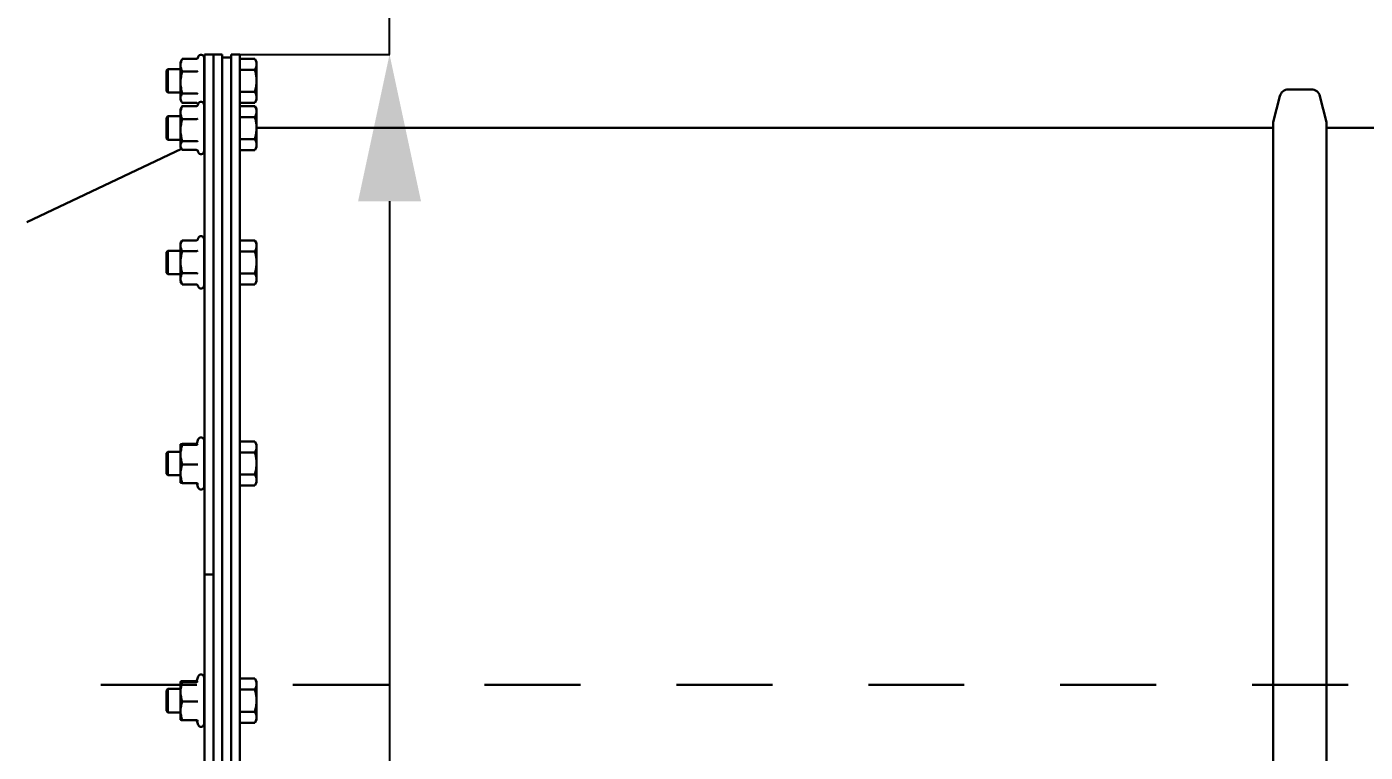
# Model space of a CAD drawing. Header units: millimetres. Extents: x 13935 to 21534, y -198 to 9202.
# Drawn here: x 19770.7 to 20226.5, y 7253.6 to 7500.6 of the extents above; entities that cross this region are included whole.
import ezdxf

# ---------------------------------------------------------------- set-up
doc = ezdxf.new("R2010")
doc.units = ezdxf.units.MM
doc.header["$LTSCALE"] = 326.7
doc.header["$PDMODE"] = 3
doc.header["$PDSIZE"] = 8
doc.linetypes.add('DASHED', pattern=[0.2, 0.1, -0.1])
doc.layers.get('0').update_dxf_attribs({"linetype": 'CONTINUOUS'})
doc.layers.get('Defpoints').update_dxf_attribs({"linetype": 'CONTINUOUS'})
doc.styles.get("Standard").update_dxf_attribs({"font": 'calibri.ttf'})
doc.dimstyles.get("Standard").update_dxf_attribs({"dimtxt": 35, "dimasz": 35, "dimexe": 0.08, "dimexo": 1, "dimtad": 1, "dimdsep": 46, "dimtxsty": 'Standard', "dimblk": '_FILLED', "dimblk1": '_FILLED', "dimblk2": '_FILLED', "dimcen": 0.09, "dimazin": 2, "dimtol": 1, "dimtp": 0.01, "dimtm": 0.01, "dimtfac": 1, "dimtofl": 0, "dimtmove": 0, "dimatfit": 3, "dimldrblk": '_FILLED', "dimfxl": 1, "dimtolj": 1, "dimarcsym": 0})

# ---------------------------------------------------------------- blocks, each defined once
blk = doc.blocks.new('_FILLED')
at = {"color": 0, "linetype": 'ByBlock'}
blk.add_solid([(0, 0), (-1, 0.2143), (-1, -0.2143)], dxfattribs=at)
blk = doc.blocks.new('*D2248')
at = {"color": 0, "linetype": 'Continuous', "lineweight": -2}
for p, q in [((19843.52, 7654.61), (19573.73, 7654.61)), ((19573.81, 7619.61), (19573.81, 7459.43)), ((19573.81, 7311.61), (19573.81, 7422.32)), ((19737.43, 7276.61), (19573.73, 7276.61))]:
    blk.add_line(p, q, dxfattribs=at)
at = {"layer": 'Defpoints', "color": 0}
for p in [(19573.81, 7654.61), (19844.52, 7654.61), (19738.43, 7276.61)]:
    blk.add_point(p, dxfattribs=at)
at = {"color": 0, "linetype": 'ByBlock', "lineweight": -2, "xscale": 35, "yscale": 35, "zscale": 35}
for p, rotation in [((19573.81, 7654.61), 90), ((19573.81, 7276.61), 270)]:
    blk.add_blockref('_FILLED', p, dxfattribs=dict(at, rotation=rotation))
at = {"color": 0, "lineweight": 30, "insert": (19573.81, 7440.87), "char_height": 35, "attachment_point": 5}
blk.add_mtext('\\A1;370', dxfattribs=at)
blk = doc.blocks.new('*D2249')
at = {"color": 0, "lineweight": -2}
for p, q in [((19894.2, 7491.18), (19894.2, 7541.18)), ((19894.2, 7541.18), (19944.2, 7541.18)), ((19840.22, 7491.18), (19894.28, 7491.18)), ((19894.2, 7441.18), (19894.2, 7101.17)), ((19840.22, 7051.17), (19894.28, 7051.17))]:
    blk.add_line(p, q, dxfattribs=at)
at = {"layer": 'Defpoints', "color": 0}
for p in [(19839.22, 7491.18), (19839.22, 7051.17), (19894.2, 7051.17)]:
    blk.add_point(p, dxfattribs=at)
at = {"color": 0, "linetype": 'ByBlock', "lineweight": -2, "xscale": 50, "yscale": 50, "zscale": 50}
for p, rotation in [((19894.2, 7491.18), 90), ((19894.2, 7051.17), 270)]:
    blk.add_blockref('_FILLED', p, dxfattribs=dict(at, rotation=rotation))
at = {"color": 0, "lineweight": 30, "insert": (19985.14, 7541.18), "char_height": 35, "attachment_point": 5}
blk.add_mtext('\\A1;\\A1;440', dxfattribs=at)

msp = doc.modelspace()

# ---------------------------------------------------------------- linework, layer by layer
at = {"color": 0, "linetype": 'Continuous', "lineweight": 30}
for p, q in [((19823.022, 7488.67139), (19823.41637, 7489.35444)), ((19823.60256, 7489.6505), (19828.41483, 7489.6505)), ((19828.88874, 7489.95373), (19829.05763, 7490.41776)), ((19828.93589, 7490.0554), (19828.92264, 7490.02187)), ((19831.022, 7474.27139), (19831.022, 7490.06996)), ((19831.222, 7489.90683), (19831.022, 7489.90683)), ((19831.222, 7489.03257), (19831.022, 7489.03257)), ((19831.222, 7491.17139), (19831.222, 7051.17139)), ((19831.222, 7491.17139), (19837.222, 7491.1709)), ((19834.222, 7491.1709), (19834.222, 7051.17139)), ((19837.222, 7051.17139), (19837.222, 7491.1709)), ((19840.222, 7490.17139), (19837.222, 7490.17139)), ((19840.222, 7491.17599), (19840.222, 7051.16678)), ((19840.222, 7491.17599), (19843.222, 7491.17599)), ((19843.222, 7051.16678), (19843.222, 7491.17599)), ((19848.32145, 7489.67694), (19843.222, 7489.67694)), ((19848.902, 7488.67139), (19848.32148, 7489.67688)), ((19818.222, 7485.67139), (19818.722, 7486.17139)), ((19818.222, 7485.67139), (19818.222, 7478.67139)), ((19818.722, 7486.17139), (19818.722, 7478.17139)), ((19823.022, 7486.17139), (19818.722, 7486.17139)), ((19823.022, 7488.67139), (19823.022, 7475.67139)), ((19823.60256, 7485.36582), (19828.41489, 7485.36582)), ((19831.222, 7487.48668), (19831.022, 7487.48668)), ((19831.222, 7485.4205), (19831.022, 7485.4205)), ((19848.32145, 7485.92408), (19843.222, 7485.92408)), ((19848.902, 7475.67139), (19848.902, 7488.67139)), ((19831.222, 7483.03627), (19831.022, 7483.03627)), ((19831.222, 7480.56738), (19831.022, 7480.56738)), ((19818.222, 7478.67139), (19818.722, 7478.17139)), ((19823.022, 7478.17139), (19818.722, 7478.17139)), ((19823.022, 7475.67139), (19823.41637, 7474.98833)), ((19823.60256, 7477.8867), (19828.41489, 7477.8867)), ((19831.222, 7478.2555), (19831.022, 7478.2555)), ((19831.222, 7476.32694), (19831.022, 7476.32694)), ((19848.32145, 7478.41852), (19843.222, 7478.41852)), ((19848.902, 7475.67139), (19848.32148, 7474.66589)), ((20195.1716, 7468.16007), (20197.40498, 7477.00578)), ((20208.13031, 7479.27139), (20200.3137, 7479.27139)), ((20213.27241, 7468.16007), (20211.03903, 7477.00578)), ((19823.022, 7472.60997), (19823.53774, 7473.50326)), ((19823.022, 7472.60997), (19823.022, 7459.60997)), ((19823.60256, 7474.69227), (19828.41483, 7474.69227)), ((19823.60256, 7473.6128), (19828.41483, 7473.6128)), ((19823.60256, 7473.57359), (19828.41483, 7473.57359)), ((19828.8095, 7474.60674), (19828.97914, 7474.14068)), ((19828.87378, 7473.85121), (19829.05763, 7474.35634)), ((19828.93589, 7473.97765), (19828.91818, 7473.93397)), ((19831.222, 7474.97047), (19831.022, 7474.97047)), ((19831.222, 7474.31887), (19831.022, 7474.31887)), ((19831.022, 7458.20997), (19831.022, 7474.00997)), ((19831.218, 7474.00997), (19831.022, 7474.00997)), ((19831.222, 7473.80864), (19831.022, 7473.80864)), ((19831.222, 7472.88422), (19831.022, 7472.88422)), ((19831.222, 7471.29668), (19831.022, 7471.29668)), ((19831.222, 7473.97946), (19831.16319, 7473.97946)), ((19848.32145, 7474.66583), (19843.222, 7474.66583)), ((19848.32145, 7473.61552), (19843.222, 7473.61552)), ((19848.902, 7472.60997), (19848.32148, 7473.61546)), ((19848.902, 7459.60997), (19848.902, 7472.60997)), ((19818.222, 7469.60997), (19818.722, 7470.10997)), ((19818.222, 7469.60997), (19818.222, 7462.60997)), ((19818.722, 7470.10997), (19818.722, 7462.10997)), ((19823.022, 7470.10997), (19818.722, 7470.10997)), ((19823.60256, 7469.15568), (19828.41489, 7469.15568)), ((19831.222, 7469.20144), (19831.022, 7469.20144)), ((19831.222, 7466.80358), (19831.022, 7466.80358)), ((19848.32145, 7469.86266), (19843.222, 7469.86266)), ((20195.1716, 7074.1827), (20195.1716, 7468.16007)), ((20213.27241, 7074.1827), (20213.27241, 7468.16007)), ((19818.222, 7462.60997), (19818.722, 7462.10997)), ((19823.022, 7462.10997), (19818.722, 7462.10997)), ((19823.60256, 7461.69205), (19828.41489, 7461.69205)), ((19831.222, 7464.33783), (19831.022, 7464.33783)), ((19831.222, 7462.04554), (19831.022, 7462.04554)), ((19848.32145, 7462.35711), (19843.222, 7462.35711)), ((20195.1716, 7466.17139), (19848.902, 7466.17139)), ((20261.08983, 7466.17139), (20213.27241, 7466.17139)), ((19823.36059, 7459.02924), (19770.6546, 7434.07649)), ((19823.022, 7459.60997), (19823.37527, 7458.99809)), ((19823.60256, 7458.64634), (19828.41483, 7458.64634)), ((19828.78168, 7458.62175), (19829.05763, 7457.8636)), ((19831.222, 7460.15111), (19831.022, 7460.15111)), ((19831.222, 7458.83997), (19831.022, 7458.83997)), ((19831.222, 7458.24048), (19831.022, 7458.24048)), ((19831.02429, 7458.21672), (19831.022, 7458.21654)), ((19848.32145, 7458.60441), (19843.222, 7458.60441)), ((19848.902, 7459.60997), (19848.32148, 7458.60447)), ((19823.022, 7426.87092), (19823.57222, 7427.82392)), ((19823.022, 7426.87092), (19823.022, 7413.87141)), ((19823.60256, 7427.8759), (19823.57213, 7427.82393)), ((19823.60256, 7427.8759), (19828.41483, 7427.8759)), ((19828.91536, 7428.22635), (19829.05763, 7428.61729)), ((19831.022, 7412.47092), (19831.022, 7428.27092)), ((19831.20764, 7428.27092), (19831.022, 7428.27092)), ((19831.222, 7428.22476), (19831.022, 7428.22476)), ((19831.222, 7427.57686), (19831.022, 7427.57686)), ((19831.222, 7426.22359), (19831.022, 7426.22359)), ((19848.32145, 7427.87647), (19843.222, 7427.87647)), ((19848.902, 7426.87092), (19848.32148, 7427.87641)), ((19848.902, 7413.87092), (19848.902, 7426.87092)), ((19818.222, 7423.87092), (19818.722, 7424.37092)), ((19818.222, 7423.87092), (19818.222, 7416.87092)), ((19818.722, 7424.37092), (19818.722, 7416.37092)), ((19823.022, 7424.37092), (19818.722, 7424.37092)), ((19823.60256, 7424.20365), (19828.41489, 7424.20365)), ((19831.222, 7424.29742), (19831.022, 7424.29742)), ((19831.222, 7421.9869), (19831.022, 7421.9869)), ((19848.32145, 7424.12361), (19843.222, 7424.12361)), ((19818.222, 7416.87092), (19818.722, 7416.37092)), ((19823.022, 7416.37092), (19818.722, 7416.37092)), ((19823.60256, 7416.69867), (19828.41489, 7416.69866)), ((19831.222, 7419.51819), (19831.022, 7419.51819)), ((19831.222, 7417.13295), (19831.022, 7417.13295)), ((19848.32145, 7416.61806), (19843.222, 7416.61806)), ((19823.022, 7413.87092), (19823.57222, 7412.91791)), ((19823.60256, 7412.86593), (19828.41483, 7412.86594)), ((19828.93256, 7412.46817), (19829.05763, 7412.12454)), ((19831.222, 7415.06467), (19831.022, 7415.06467)), ((19831.222, 7413.5158), (19831.022, 7413.5158)), ((19831.222, 7412.63796), (19831.022, 7412.63796)), ((19831.02551, 7412.494), (19831.022, 7412.4945)), ((19831.20764, 7412.47092), (19831.022, 7412.47092)), ((19831.20764, 7412.47092), (19831.1977, 7412.47125)), ((19848.32145, 7412.86536), (19843.222, 7412.86536)), ((19848.902, 7413.87092), (19848.32148, 7412.86542)), ((19823.02477, 7358.4226), (19823.022, 7358.41221)), ((19823.022, 7358.41221), (19823.022, 7345.4176)), ((19823.60256, 7358.56485), (19828.41489, 7358.56485)), ((19823.60256, 7358.25957), (19828.41489, 7358.25957)), ((19828.54365, 7358.75118), (19829.05763, 7360.16395)), ((19831.022, 7344.01991), (19831.022, 7359.81758)), ((19831.11232, 7359.81758), (19831.022, 7359.81758)), ((19831.222, 7359.71519), (19831.022, 7359.71519)), ((19831.222, 7358.94177), (19831.022, 7358.94177)), ((19831.222, 7357.48077), (19831.022, 7357.48077)), ((19848.32145, 7359.42314), (19843.222, 7359.42314)), ((19848.902, 7358.41759), (19848.32148, 7359.42309)), ((19848.902, 7345.41759), (19848.902, 7358.41759)), ((19818.222, 7355.41759), (19818.722, 7355.91759)), ((19818.222, 7355.41759), (19818.222, 7348.41759)), ((19818.722, 7355.91759), (19818.722, 7347.91759)), ((19823.022, 7355.91759), (19818.722, 7355.91759)), ((19831.222, 7355.47521), (19831.022, 7355.47521)), ((19831.222, 7353.12141), (19831.022, 7353.12141)), ((19848.32145, 7355.67028), (19843.222, 7355.67028)), ((19818.222, 7348.41759), (19818.722, 7347.91759)), ((19823.022, 7347.91759), (19818.722, 7347.91759)), ((19823.60256, 7351.61231), (19828.41483, 7351.61231)), ((19831.222, 7350.64976), (19831.022, 7350.64976)), ((19831.222, 7348.30222), (19831.022, 7348.30222)), ((19848.32145, 7348.16473), (19843.222, 7348.16473)), ((19823.022, 7345.4176), (19823.0249, 7345.41257)), ((19823.60256, 7345.27033), (19828.41489, 7345.27033)), ((19828.54365, 7345.08399), (19829.05763, 7343.67123)), ((19831.222, 7346.30858), (19831.022, 7346.30858)), ((19831.222, 7344.86399), (19831.022, 7344.86399)), ((19831.222, 7344.10985), (19831.022, 7344.10985)), ((19848.32145, 7344.41204), (19843.222, 7344.41204)), ((19848.902, 7345.41759), (19848.32148, 7344.41209)), ((19834.222, 7314.09126), (19831.222, 7314.09126)), ((19828.54395, 7278.00643), (19829.05763, 7279.41776)), ((19818.222, 7274.67139), (19818.722, 7275.17139)), ((19818.722, 7275.17139), (19818.722, 7267.17139)), ((19823.022, 7275.17139), (19818.722, 7275.17139)), ((19823.022, 7277.66597), (19823.022, 7264.67139)), ((19823.60256, 7277.81911), (19828.41489, 7277.81911)), ((19823.60256, 7277.51284), (19828.41489, 7277.51283)), ((19828.5438, 7278.0054), (19828.54411, 7278.0062)), ((19831.022, 7263.27368), (19831.022, 7279.07139)), ((19831.1079, 7279.07139), (19831.022, 7279.07139)), ((19831.222, 7278.96882), (19831.022, 7278.96882)), ((19831.222, 7278.19509), (19831.022, 7278.19509)), ((19831.222, 7276.73383), (19831.022, 7276.73383)), ((19848.32145, 7278.67694), (19843.222, 7278.67694)), ((19848.32145, 7274.92408), (19843.222, 7274.92408)), ((19848.902, 7277.67139), (19848.32148, 7278.67688)), ((19848.902, 7264.67139), (19848.902, 7277.67139)), ((19818.222, 7274.67139), (19818.222, 7267.67139)), ((19823.60256, 7270.86512), (19828.41483, 7270.86511)), ((19831.222, 7274.72808), (19831.022, 7274.72808)), ((19831.222, 7272.37417), (19831.022, 7272.37417)), ((19818.222, 7267.67139), (19818.722, 7267.17139)), ((19823.022, 7267.17139), (19818.722, 7267.17139)), ((19831.222, 7269.90253), (19831.022, 7269.90253)), ((19831.222, 7267.55509), (19831.022, 7267.55509)), ((19848.32145, 7267.41852), (19843.222, 7267.41852)), ((19823.022, 7264.67139), (19823.02513, 7264.66597)), ((19823.60256, 7264.52366), (19828.41489, 7264.52366)), ((19828.5438, 7264.33736), (19828.5441, 7264.33657)), ((19828.54395, 7264.33635), (19829.05763, 7262.92501)), ((19831.222, 7265.56164), (19831.022, 7265.56164)), ((19831.222, 7264.11731), (19831.022, 7264.11731)), ((19831.222, 7263.36349), (19831.022, 7263.36349)), ((19848.32145, 7263.66583), (19843.222, 7263.66583)), ((19848.902, 7264.67139), (19848.32148, 7263.66589))]:
    msp.add_line(p, q, dxfattribs=at)
at = {"color": 0, "linetype": 'DASHED', "lineweight": 30}
msp.add_line((19665.222, 7276.60993), (20397.1993, 7276.60993), dxfattribs=at)
at = {"color": 0, "linetype": 'Continuous', "lineweight": 30}
for points in [[(19828.35534, 7358.52615), (19828.35502, 7358.52589), (19828.35649, 7358.5264), (19828.36009, 7358.52804), (19828.36588, 7358.53101), (19828.3748, 7358.53611), (19828.38642, 7358.54352), (19828.40065, 7358.55363), (19828.41858, 7358.56802), (19828.43949, 7358.58727), (19828.46239, 7358.61182), (19828.48711, 7358.64339), (19828.51212, 7358.68275), (19828.53503, 7358.72931), (19828.54365, 7358.75118)], [(19828.54365, 7345.08399), (19828.53503, 7345.10586), (19828.51212, 7345.15242), (19828.48711, 7345.19178), (19828.46239, 7345.22335), (19828.43948, 7345.24791), (19828.41857, 7345.26715), (19828.41461, 7345.27033)], [(19828.36478, 7277.78425), (19828.36307, 7277.78354), (19828.36166, 7277.78292), (19828.36259, 7277.78337), (19828.36595, 7277.7851), (19828.37277, 7277.78891), (19828.38257, 7277.79494), (19828.39534, 7277.80366), (19828.41244, 7277.8168), (19828.43308, 7277.83496), (19828.45629, 7277.85876), (19828.48216, 7277.89042), (19828.50895, 7277.93105), (19828.5337, 7277.98001), (19828.5438, 7278.0054)], [(19828.45629, 7264.48401), (19828.43307, 7264.5078), (19828.41506, 7264.52365)], [(19828.5438, 7264.33736), (19828.5337, 7264.36276), (19828.50895, 7264.41171), (19828.48216, 7264.45234), (19828.45629, 7264.48401)]]:
    msp.add_lwpolyline(points, dxfattribs=at)
for centre, radius, start, end in [((19828.29285, 7490.29002), 0.6845, 330.5611224, 336.935241), ((19830.00928, 7490.07139), 1.01272, 0, 160), ((19830.222, 7486.14594), 1, 0, 36.8698976), ((19830.222, 7484.32458), 1, 0, 36.8698976), ((19830.222, 7482.63489), 1, 0, 23.6751215), ((20200.3137, 7476.27139), 3, 90, 165.83), ((20208.13031, 7476.27139), 3, 14.17, 90), ((19828.2633, 7470.77319), 5.45748, 149.983963, 151.8424846), ((19828.69954, 7470.52273), 5.96051, 149.0985578, 149.9969965), ((19828.9187, 7470.39206), 6.21567, 148.7908188, 149.1025528), ((19828.29962, 7474.24859), 0.67629, 327.0778393, 331.4065862), ((19828.29747, 7474.21075), 0.67962, 328.0410985, 335.9645958), ((19828.2892, 7474.25424), 0.68815, 331.4086666, 337.4431136), ((19830.00928, 7474.00997), 1.01272, 0, 160), ((19830.00928, 7474.27139), 1.01272, 352.5796805, 0), ((19830.222, 7469.95765), 1, 0, 36.8698976), ((19830.222, 7468.13972), 1, 0, 36.8698976), ((19830.222, 7466.46555), 1, 0, 19.7644182), ((19830.00928, 7458.20997), 1.01272, 200, 0), ((19830.93575, 7459.37366), 1.16032, 274.3762863, 276.2455316), ((19828.28649, 7428.51856), 0.69107, 335.0840375, 339.2168803), ((19830.00928, 7428.27092), 1.01272, 0, 160), ((19830.222, 7424.90278), 1, 0, 36.8698976), ((19830.222, 7423.07663), 1, 0, 36.8698976), ((19830.222, 7421.32807), 1, 0, 36.8698976), ((19828.28682, 7412.22339), 0.69073, 20.3871169, 20.7603558), ((19830.00928, 7412.47092), 1.01272, 200, 0), ((19830.00928, 7359.81758), 1.01272, 0, 160.0000178), ((19830.222, 7356.14344), 1, 0, 36.869871), ((19830.222, 7354.31783), 1, 0, 36.869871), ((19830.222, 7352.59971), 1, 0, 31.4653408), ((19829.72626, 7356.01012), 1.49569, 3.473881, 3.8073696), ((19829.67945, 7356.00773), 1.54255, 359.9842311, 3.457461), ((19830.00928, 7344.0176), 1.01272, 199.9999822, 0), ((19830.00928, 7279.07139), 1.01272, 0, 160), ((19830.222, 7275.39647), 1, 0, 36.8698976), ((19829.72609, 7275.26303), 1.49585, 3.4735898, 3.8140668), ((19829.6792, 7275.26063), 1.5428, 359.9842342, 3.4571794), ((19830.222, 7273.57087), 1, 0, 36.8698976), ((19830.222, 7271.85284), 1, 0, 31.4414419), ((19830.00928, 7263.27139), 1.01272, 200, 0)]:
    msp.add_arc(centre, radius, start, end, dxfattribs=at)
for points, knots in [([(19823.60256, 7489.6505), (19823.43089, 7489.31101), (19823.13929, 7488.62032), (19823.022, 7487.87283), (19823.022, 7487.50816)], [0, 0, 0, 0, 0.510571417, 1, 1, 1, 1]), ([(19828.88896, 7489.95359), (19828.84114, 7489.86888), (19828.70806, 7489.7174), (19828.51169, 7489.65044), (19828.41478, 7489.6505)], [0, 0, 0, 0, 0.500933631, 1, 1, 1, 1]), ([(19831.222, 7489.31348), (19831.222, 7489.37462), (19831.18717, 7489.50986), (19831.08218, 7489.60031), (19831.022, 7489.6369)], [0, 0, 0, 0, 0.46468405, 1, 1, 1, 1]), ([(19848.902, 7487.80051), (19848.902, 7488.12091), (19848.78191, 7488.78376), (19848.4915, 7489.3824), (19848.32145, 7489.67694)], [0, 0, 0, 0, 0.48508897, 1, 1, 1, 1]), ([(19823.022, 7487.50816), (19823.022, 7487.14349), (19823.13934, 7486.39601), (19823.43089, 7485.7053), (19823.60256, 7485.36582)], [0, 0, 0, 0, 0.489430408, 1, 1, 1, 1]), ([(19823.60256, 7485.36582), (19823.42656, 7484.75828), (19823.13307, 7483.52485), (19823.022, 7482.25841), (19823.022, 7481.62626)], [0, 0, 0, 0, 0.500141353, 1, 1, 1, 1]), ([(19828.41481, 7485.36581), (19828.52364, 7485.36579), (19828.70897, 7485.39323), (19828.8855, 7485.47983), (19828.93589, 7485.53875)], [0, 0, 0, 0, 0.584003764, 1, 1, 1, 1]), ([(19831.22157, 7487.9501), (19831.2188, 7488.04407), (19831.18589, 7488.23462), (19831.08563, 7488.40181), (19831.022, 7488.47314)], [0, 0, 0, 0, 0.495839121, 1, 1, 1, 1]), ([(19831.222, 7485.96484), (19831.222, 7486.02926), (19831.20778, 7486.28201), (19831.12566, 7486.53447), (19831.022, 7486.69248)], [0, 0, 0, 0, 0.254230872, 1, 1, 1, 1]), ([(19848.32145, 7485.92408), (19848.4915, 7486.21862), (19848.78195, 7486.81725), (19848.902, 7487.4801), (19848.902, 7487.80051)], [0, 0, 0, 0, 0.514913704, 1, 1, 1, 1]), ([(19848.902, 7482.1713), (19848.902, 7482.48875), (19848.84804, 7483.75746), (19848.5852, 7485.01041), (19848.32145, 7485.92408)], [0, 0, 0, 0, 0.250269139, 1, 1, 1, 1]), ([(19823.022, 7481.62626), (19823.022, 7480.99411), (19823.1331, 7479.72768), (19823.42656, 7478.49423), (19823.60256, 7477.8867)], [0, 0, 0, 0, 0.499858719, 1, 1, 1, 1]), ([(19831.222, 7483.6378), (19831.222, 7483.71031), (19831.20734, 7483.99634), (19831.12696, 7484.28258), (19831.022, 7484.46927)], [0, 0, 0, 0, 0.252923878, 1, 1, 1, 1]), ([(19848.32145, 7478.41852), (19848.49746, 7479.02825), (19848.79096, 7480.26614), (19848.902, 7481.53691), (19848.902, 7482.1713)], [0, 0, 0, 0, 0.500093535, 1, 1, 1, 1]), ([(19823.60256, 7477.8867), (19823.4348, 7477.63937), (19823.14641, 7477.13854), (19823.022, 7476.56358), (19823.022, 7476.28949)], [0, 0, 0, 0, 0.521607977, 1, 1, 1, 1]), ([(19823.022, 7476.28949), (19823.022, 7476.06821), (19823.10066, 7475.60918), (19823.29844, 7475.19267), (19823.41639, 7474.98833)], [0, 0, 0, 0, 0.483964313, 1, 1, 1, 1]), ([(19828.41478, 7477.8867), (19828.47233, 7477.88672), (19828.6635, 7477.86671), (19828.86252, 7477.76982), (19828.93589, 7477.65474)], [0, 0, 0, 0, 0.296595423, 1, 1, 1, 1]), ([(19831.222, 7478.79493), (19831.222, 7478.86228), (19831.20656, 7479.13592), (19831.1243, 7479.40798), (19831.022, 7479.58768)], [0, 0, 0, 0, 0.24567726, 1, 1, 1, 1]), ([(19831.222, 7476.75316), (19831.222, 7476.80777), (19831.20585, 7477.03726), (19831.11994, 7477.26193), (19831.022, 7477.40716)], [0, 0, 0, 0, 0.237682487, 1, 1, 1, 1]), ([(19831.222, 7475.24176), (19831.222, 7475.27835), (19831.20366, 7475.44524), (19831.11115, 7475.59814), (19831.022, 7475.69298)], [0, 0, 0, 0, 0.219424361, 1, 1, 1, 1]), ([(19848.902, 7476.54218), (19848.902, 7476.86257), (19848.78191, 7477.52539), (19848.49149, 7478.124), (19848.32145, 7478.41852)], [0, 0, 0, 0, 0.485087322, 1, 1, 1, 1]), ([(19848.32148, 7474.66589), (19848.49152, 7474.96041), (19848.78196, 7475.55899), (19848.902, 7476.2218), (19848.902, 7476.54218)], [0, 0, 0, 0, 0.514914713, 1, 1, 1, 1]), ([(19823.60256, 7473.57359), (19823.43055, 7473.22286), (19823.13874, 7472.50923), (19823.022, 7471.74042), (19823.022, 7471.36463)], [0, 0, 0, 0, 0.509694849, 1, 1, 1, 1]), ([(19823.022, 7471.36463), (19823.022, 7470.98885), (19823.13879, 7470.22005), (19823.43055, 7469.50641), (19823.60256, 7469.15568)], [0, 0, 0, 0, 0.490306833, 1, 1, 1, 1]), ([(19823.3753, 7473.22184), (19823.39244, 7473.25153), (19823.4639, 7473.37149), (19823.5415, 7473.48775), (19823.60256, 7473.57359)], [0, 0, 0, 0, 0.245541082, 1, 1, 1, 1]), ([(19828.41478, 7474.69228), (19828.51156, 7474.69233), (19828.70761, 7474.62547), (19828.84068, 7474.47442), (19828.88854, 7474.38992)], [0, 0, 0, 0, 0.499137475, 1, 1, 1, 1]), ([(19828.86731, 7473.88102), (19828.81806, 7473.80498), (19828.68778, 7473.67076), (19828.50501, 7473.61274), (19828.41478, 7473.6128)], [0, 0, 0, 0, 0.501036437, 1, 1, 1, 1]), ([(19828.87408, 7473.85102), (19828.82513, 7473.77262), (19828.69369, 7473.63373), (19828.50699, 7473.57354), (19828.41478, 7473.57359)], [0, 0, 0, 0, 0.500579986, 1, 1, 1, 1]), ([(19831.222, 7474.40868), (19831.222, 7474.44375), (19831.15911, 7474.53261), (19831.0772, 7474.58312), (19831.022, 7474.61296)], [0, 0, 0, 0, 0.358495155, 1, 1, 1, 1]), ([(19831.16371, 7473.97959), (19831.15488, 7473.98266), (19831.10858, 7473.99558), (19831.06051, 7474.00047), (19831.022, 7474.00339)], [0, 0, 0, 0, 0.194999521, 1, 1, 1, 1]), ([(19831.222, 7473.17681), (19831.222, 7473.24077), (19831.18807, 7473.38076), (19831.08282, 7473.47813), (19831.022, 7473.51742)], [0, 0, 0, 0, 0.469021327, 1, 1, 1, 1]), ([(19831.21674, 7471.84379), (19831.2039, 7471.96851), (19831.151, 7472.13707), (19831.05052, 7472.27355), (19831.022, 7472.30644)], [0, 0, 0, 0, 0.742317994, 1, 1, 1, 1]), ([(19831.222, 7473.92215), (19831.222, 7473.92803), (19831.21607, 7473.95715), (19831.18509, 7473.97214), (19831.16371, 7473.97959)], [0, 0, 0, 0, 0.206068772, 1, 1, 1, 1]), ([(19848.902, 7471.73909), (19848.902, 7472.0595), (19848.78191, 7472.72234), (19848.4915, 7473.32098), (19848.32145, 7473.61552)], [0, 0, 0, 0, 0.48508897, 1, 1, 1, 1]), ([(19848.32145, 7469.86266), (19848.4915, 7470.1572), (19848.78195, 7470.75583), (19848.902, 7471.41869), (19848.902, 7471.73909)], [0, 0, 0, 0, 0.514913704, 1, 1, 1, 1]), ([(19823.60256, 7469.15568), (19823.42657, 7468.54944), (19823.13308, 7467.31861), (19823.022, 7466.05472), (19823.022, 7465.42387)], [0, 0, 0, 0, 0.500163731, 1, 1, 1, 1]), ([(19828.41481, 7469.15567), (19828.52352, 7469.15565), (19828.7075, 7469.18177), (19828.88476, 7469.26356), (19828.93589, 7469.32056)], [0, 0, 0, 0, 0.586746539, 1, 1, 1, 1]), ([(19831.222, 7469.75156), (19831.222, 7469.81675), (19831.20775, 7470.07258), (19831.12583, 7470.32821), (19831.022, 7470.48886)], [0, 0, 0, 0, 0.254202834, 1, 1, 1, 1]), ([(19831.222, 7467.40692), (19831.222, 7467.47973), (19831.20732, 7467.76713), (19831.12697, 7468.05475), (19831.022, 7468.24264)], [0, 0, 0, 0, 0.252775333, 1, 1, 1, 1]), ([(19848.902, 7466.10988), (19848.902, 7466.42733), (19848.84804, 7467.69604), (19848.5852, 7468.94899), (19848.32145, 7469.86266)], [0, 0, 0, 0, 0.250269139, 1, 1, 1, 1]), ([(19823.022, 7465.42387), (19823.022, 7464.79301), (19823.13311, 7463.52912), (19823.42657, 7462.29829), (19823.60256, 7461.69205)], [0, 0, 0, 0, 0.499836344, 1, 1, 1, 1]), ([(19823.60256, 7461.69205), (19823.43555, 7461.45729), (19823.14795, 7460.98275), (19823.022, 7460.43101), (19823.022, 7460.1692)], [0, 0, 0, 0, 0.52391654, 1, 1, 1, 1]), ([(19828.41478, 7461.69205), (19828.47235, 7461.69207), (19828.66484, 7461.6714), (19828.8635, 7461.56995), (19828.93589, 7461.45288)], [0, 0, 0, 0, 0.294904114, 1, 1, 1, 1]), ([(19831.222, 7464.93533), (19831.222, 7465.15503), (19831.17618, 7465.45339), (19831.05703, 7465.72261), (19831.022, 7465.78767)], [0, 0, 0, 0, 0.748321665, 1, 1, 1, 1]), ([(19831.222, 7462.57873), (19831.222, 7462.64539), (19831.20653, 7462.91671), (19831.12408, 7463.18631), (19831.022, 7463.36424)], [0, 0, 0, 0, 0.245271467, 1, 1, 1, 1]), ([(19848.32145, 7462.35711), (19848.49746, 7462.96683), (19848.79096, 7464.20472), (19848.902, 7465.4755), (19848.902, 7466.10988)], [0, 0, 0, 0, 0.500093535, 1, 1, 1, 1]), ([(19848.902, 7460.48076), (19848.902, 7460.80115), (19848.78191, 7461.46397), (19848.49149, 7462.06258), (19848.32145, 7462.35711)], [0, 0, 0, 0, 0.485087322, 1, 1, 1, 1]), ([(19823.022, 7460.1692), (19823.022, 7459.97023), (19823.09189, 7459.5572), (19823.26913, 7459.18203), (19823.3753, 7458.9981)], [0, 0, 0, 0, 0.48370098, 1, 1, 1, 1]), ([(19823.3753, 7458.9981), (19823.39244, 7458.9684), (19823.4639, 7458.84844), (19823.5415, 7458.73218), (19823.60256, 7458.64634)], [0, 0, 0, 0, 0.245541082, 1, 1, 1, 1]), ([(19828.41478, 7458.64635), (19828.5071, 7458.6464), (19828.69392, 7458.58596), (19828.82544, 7458.44691), (19828.87437, 7458.36842)], [0, 0, 0, 0, 0.499502458, 1, 1, 1, 1]), ([(19831.222, 7460.56778), (19831.222, 7460.6213), (19831.20577, 7460.84694), (19831.11951, 7461.06741), (19831.022, 7461.20958)], [0, 0, 0, 0, 0.236887004, 1, 1, 1, 1]), ([(19831.222, 7459.09934), (19831.222, 7459.13453), (19831.20335, 7459.29665), (19831.11028, 7459.44365), (19831.022, 7459.53461)], [0, 0, 0, 0, 0.217291776, 1, 1, 1, 1]), ([(19831.222, 7458.31716), (19831.222, 7458.34946), (19831.1554, 7458.43127), (19831.0766, 7458.47588), (19831.022, 7458.50328)], [0, 0, 0, 0, 0.345900784, 1, 1, 1, 1]), ([(19831.16371, 7458.24035), (19831.157, 7458.23801), (19831.12377, 7458.2282), (19831.08932, 7458.22324), (19831.06199, 7458.22022)], [0, 0, 0, 0, 0.20530758, 1, 1, 1, 1]), ([(19848.32148, 7458.60447), (19848.49152, 7458.89899), (19848.78196, 7459.49757), (19848.902, 7460.16038), (19848.902, 7460.48076)], [0, 0, 0, 0, 0.514914713, 1, 1, 1, 1]), ([(19823.57222, 7427.82392), (19823.41052, 7427.54384), (19823.13512, 7426.97435), (19823.022, 7426.34422), (19823.022, 7426.03977)], [0, 0, 0, 0, 0.515097977, 1, 1, 1, 1]), ([(19823.022, 7426.03977), (19823.022, 7425.72607), (19823.14261, 7425.07598), (19823.4328, 7424.49138), (19823.60256, 7424.20365)], [0, 0, 0, 0, 0.484272668, 1, 1, 1, 1]), ([(19828.91324, 7428.22741), (19828.86854, 7428.13118), (19828.7341, 7427.9561), (19828.52022, 7427.87584), (19828.41478, 7427.8759)], [0, 0, 0, 0, 0.501579103, 1, 1, 1, 1]), ([(19831.222, 7427.8046), (19831.222, 7427.8531), (19831.18107, 7427.96692), (19831.07912, 7428.02538), (19831.022, 7428.0503)], [0, 0, 0, 0, 0.437674445, 1, 1, 1, 1]), ([(19831.222, 7426.61445), (19831.222, 7426.70262), (19831.19206, 7426.88453), (19831.08731, 7427.03803), (19831.022, 7427.1016)], [0, 0, 0, 0, 0.491721018, 1, 1, 1, 1]), ([(19831.222, 7424.81314), (19831.222, 7424.87378), (19831.20794, 7425.11169), (19831.12467, 7425.34874), (19831.022, 7425.49403)], [0, 0, 0, 0, 0.254189231, 1, 1, 1, 1]), ([(19848.902, 7426.00004), (19848.902, 7426.32044), (19848.78191, 7426.98329), (19848.4915, 7427.58193), (19848.32145, 7427.87647)], [0, 0, 0, 0, 0.48508897, 1, 1, 1, 1]), ([(19848.32145, 7424.12361), (19848.4915, 7424.41815), (19848.78195, 7425.01678), (19848.902, 7425.67963), (19848.902, 7426.00004)], [0, 0, 0, 0, 0.514913704, 1, 1, 1, 1]), ([(19823.60256, 7424.20365), (19823.42654, 7423.59396), (19823.13304, 7422.35616), (19823.022, 7421.08548), (19823.022, 7420.45116)], [0, 0, 0, 0, 0.500104272, 1, 1, 1, 1]), ([(19828.41481, 7424.20364), (19828.52425, 7424.20361), (19828.71599, 7424.23746), (19828.88829, 7424.34436), (19828.93589, 7424.41114)], [0, 0, 0, 0, 0.571643057, 1, 1, 1, 1]), ([(19831.222, 7422.577), (19831.222, 7422.64776), (19831.20746, 7422.92622), (19831.1268, 7423.20489), (19831.022, 7423.38497)], [0, 0, 0, 0, 0.253501172, 1, 1, 1, 1]), ([(19848.902, 7420.37083), (19848.902, 7420.68828), (19848.84804, 7421.95699), (19848.5852, 7423.20994), (19848.32145, 7424.12361)], [0, 0, 0, 0, 0.250269139, 1, 1, 1, 1]), ([(19823.022, 7420.45116), (19823.022, 7419.81683), (19823.13307, 7418.54616), (19823.42654, 7417.30836), (19823.60256, 7416.69867)], [0, 0, 0, 0, 0.499895795, 1, 1, 1, 1]), ([(19823.60256, 7416.69867), (19823.43223, 7416.39737), (19823.14157, 7415.78486), (19823.022, 7415.10934), (19823.022, 7414.7823)], [0, 0, 0, 0, 0.514167562, 1, 1, 1, 1]), ([(19828.41478, 7416.69866), (19828.52402, 7416.69869), (19828.71458, 7416.66786), (19828.88756, 7416.56483), (19828.93589, 7416.49986)], [0, 0, 0, 0, 0.57429867, 1, 1, 1, 1]), ([(19831.222, 7417.6969), (19831.222, 7417.76688), (19831.2067, 7418.04932), (19831.12513, 7418.33072), (19831.022, 7418.51708)], [0, 0, 0, 0, 0.247297106, 1, 1, 1, 1]), ([(19831.222, 7415.53064), (19831.222, 7415.58979), (19831.20613, 7415.83513), (19831.1216, 7416.07699), (19831.022, 7416.23475)], [0, 0, 0, 0, 0.240732335, 1, 1, 1, 1]), ([(19848.32145, 7416.61806), (19848.49746, 7417.22778), (19848.79096, 7418.46567), (19848.902, 7419.73645), (19848.902, 7420.37083)], [0, 0, 0, 0, 0.500093535, 1, 1, 1, 1]), ([(19848.902, 7414.74171), (19848.902, 7415.0621), (19848.78191, 7415.72492), (19848.49149, 7416.32353), (19848.32145, 7416.61806)], [0, 0, 0, 0, 0.485087322, 1, 1, 1, 1]), ([(19823.022, 7414.7823), (19823.022, 7414.45526), (19823.14161, 7413.77976), (19823.43223, 7413.16723), (19823.60256, 7412.86593)], [0, 0, 0, 0, 0.485834847, 1, 1, 1, 1]), ([(19828.41478, 7412.86594), (19828.52818, 7412.866), (19828.75821, 7412.77261), (19828.89221, 7412.57504), (19828.9327, 7412.46823)], [0, 0, 0, 0, 0.498167493, 1, 1, 1, 1]), ([(19831.222, 7413.83818), (19831.222, 7413.88076), (19831.20468, 7414.06825), (19831.11454, 7414.24573), (19831.022, 7414.35729)], [0, 0, 0, 0, 0.227056151, 1, 1, 1, 1]), ([(19831.222, 7412.78519), (19831.222, 7412.80717), (19831.19752, 7412.92536), (19831.10042, 7413.01287), (19831.022, 7413.06849)], [0, 0, 0, 0, 0.186018892, 1, 1, 1, 1]), ([(19831.1977, 7412.47125), (19831.18876, 7412.47177), (19831.13114, 7412.4778), (19831.07396, 7412.48703), (19831.02551, 7412.494)], [0, 0, 0, 0, 0.154649985, 1, 1, 1, 1]), ([(19848.32148, 7412.86542), (19848.49152, 7413.15994), (19848.78196, 7413.75852), (19848.902, 7414.42133), (19848.902, 7414.74171)], [0, 0, 0, 0, 0.514914713, 1, 1, 1, 1]), ([(19823.60256, 7358.25957), (19823.42719, 7357.72155), (19823.1338, 7356.62848), (19823.022, 7355.49829), (19823.022, 7354.93594)], [0, 0, 0, 0, 0.50156392, 1, 1, 1, 1]), ([(19823.60256, 7358.56485), (19823.52724, 7358.55424), (19823.39307, 7358.53377), (19823.21569, 7358.50069), (19823.10075, 7358.46809), (19823.0356, 7358.44166), (19823.02492, 7358.4226)], [0, 0, 0, 0, 0.380408085, 0.682005603, 0.890749386, 1, 1, 1, 1]), ([(19823.03239, 7358.39256), (19823.0502, 7358.37567), (19823.11501, 7358.35147), (19823.23404, 7358.32011), (19823.40365, 7358.28898), (19823.53162, 7358.26956), (19823.60256, 7358.25957)], [0, 0, 0, 0, 0.125067124, 0.339203416, 0.634849172, 1, 1, 1, 1]), ([(19828.93588, 7358.6029), (19828.89472, 7358.50733), (19828.74837, 7358.33098), (19828.52752, 7358.25952), (19828.41476, 7358.25957)], [0, 0, 0, 0, 0.479919382, 1, 1, 1, 1]), ([(19831.222, 7359.19908), (19831.222, 7359.25458), (19831.18491, 7359.38029), (19831.08085, 7359.45667), (19831.022, 7359.48794)], [0, 0, 0, 0, 0.454365946, 1, 1, 1, 1]), ([(19831.222, 7357.89579), (19831.222, 7357.99002), (19831.19246, 7358.18282), (19831.08816, 7358.34971), (19831.022, 7358.41957)], [0, 0, 0, 0, 0.494799781, 1, 1, 1, 1]), ([(19848.902, 7357.54671), (19848.902, 7357.86712), (19848.78191, 7358.52996), (19848.4915, 7359.1286), (19848.32145, 7359.42314)], [0, 0, 0, 0, 0.48508897, 1, 1, 1, 1]), ([(19848.32145, 7355.67028), (19848.4915, 7355.96482), (19848.78195, 7356.56345), (19848.902, 7357.22631), (19848.902, 7357.54671)], [0, 0, 0, 0, 0.514913704, 1, 1, 1, 1]), ([(19823.022, 7354.93594), (19823.022, 7354.37358), (19823.13385, 7353.24341), (19823.42719, 7352.15033), (19823.60256, 7351.61231)], [0, 0, 0, 0, 0.498436415, 1, 1, 1, 1]), ([(19831.222, 7353.71849), (19831.222, 7353.79029), (19831.2074, 7354.07322), (19831.12691, 7354.35637), (19831.022, 7354.54034)], [0, 0, 0, 0, 0.253199649, 1, 1, 1, 1]), ([(19848.902, 7351.91751), (19848.902, 7352.23495), (19848.84804, 7353.50367), (19848.5852, 7354.75661), (19848.32145, 7355.67028)], [0, 0, 0, 0, 0.250269139, 1, 1, 1, 1]), ([(19823.60256, 7351.61231), (19823.42748, 7351.09984), (19823.13419, 7350.05839), (19823.022, 7348.97807), (19823.022, 7348.44132)], [0, 0, 0, 0, 0.502224189, 1, 1, 1, 1]), ([(19823.022, 7348.44132), (19823.022, 7347.90456), (19823.13424, 7346.82425), (19823.42748, 7345.7828), (19823.60256, 7345.27033)], [0, 0, 0, 0, 0.497776256, 1, 1, 1, 1]), ([(19828.93589, 7351.59578), (19828.86994, 7351.60315), (19828.69592, 7351.60834), (19828.52224, 7351.61232), (19828.41478, 7351.61231)], [0, 0, 0, 0, 0.38179865, 1, 1, 1, 1]), ([(19831.222, 7348.8533), (19831.222, 7348.9219), (19831.20663, 7349.19976), (19831.12468, 7349.47629), (19831.022, 7349.6592)], [0, 0, 0, 0, 0.246439282, 1, 1, 1, 1]), ([(19848.32145, 7348.16473), (19848.49746, 7348.77446), (19848.79096, 7350.01235), (19848.902, 7351.28312), (19848.902, 7351.91751)], [0, 0, 0, 0, 0.500093535, 1, 1, 1, 1]), ([(19848.902, 7346.28838), (19848.902, 7346.60877), (19848.78191, 7347.27159), (19848.49149, 7347.8702), (19848.32145, 7348.16473)], [0, 0, 0, 0, 0.485087322, 1, 1, 1, 1]), ([(19823.60256, 7345.27033), (19823.52724, 7345.28094), (19823.39306, 7345.30141), (19823.21568, 7345.33449), (19823.10074, 7345.36709), (19823.03559, 7345.39352), (19823.02492, 7345.41257)], [0, 0, 0, 0, 0.380417843, 0.682026431, 0.890766252, 1, 1, 1, 1]), ([(19828.53081, 7345.25714), (19828.62221, 7345.23633), (19828.79186, 7345.14742), (19828.90203, 7344.99286), (19828.93589, 7344.91047)], [0, 0, 0, 0, 0.512766865, 1, 1, 1, 1]), ([(19831.222, 7346.75318), (19831.222, 7346.80989), (19831.20599, 7347.04674), (19831.12073, 7347.27941), (19831.022, 7347.43047)], [0, 0, 0, 0, 0.239139893, 1, 1, 1, 1]), ([(19831.222, 7345.15858), (19831.222, 7345.1979), (19831.20418, 7345.37416), (19831.11277, 7345.5384), (19831.022, 7345.64086)], [0, 0, 0, 0, 0.223178089, 1, 1, 1, 1]), ([(19831.222, 7344.2256), (19831.222, 7344.26627), (19831.16521, 7344.36793), (19831.07841, 7344.43085), (19831.022, 7344.46566)], [0, 0, 0, 0, 0.380291802, 1, 1, 1, 1]), ([(19831.11233, 7344.0176), (19831.10571, 7344.01758), (19831.07559, 7344.01776), (19831.04548, 7344.01886), (19831.022, 7344.01991)], [0, 0, 0, 0, 0.219805395, 1, 1, 1, 1]), ([(19848.32148, 7344.41209), (19848.49152, 7344.70661), (19848.78196, 7345.30519), (19848.902, 7345.968), (19848.902, 7346.28838)], [0, 0, 0, 0, 0.514914713, 1, 1, 1, 1]), ([(19823.02515, 7277.6768), (19823.02416, 7277.6751), (19823.02258, 7277.67161), (19823.022, 7277.6678), (19823.022, 7277.66597)], [0, 0, 0, 0, 0.519061595, 1, 1, 1, 1]), ([(19823.60256, 7277.51284), (19823.42719, 7276.97477), (19823.1338, 7275.88163), (19823.022, 7274.75137), (19823.022, 7274.18898)], [0, 0, 0, 0, 0.501562992, 1, 1, 1, 1]), ([(19823.60256, 7277.81911), (19823.52743, 7277.80849), (19823.39351, 7277.78799), (19823.21649, 7277.7549), (19823.10126, 7277.72221), (19823.03618, 7277.69583), (19823.02515, 7277.6768)], [0, 0, 0, 0, 0.379661529, 0.680963896, 0.889969035, 1, 1, 1, 1]), ([(19823.03239, 7277.64626), (19823.05018, 7277.62933), (19823.11499, 7277.60503), (19823.23403, 7277.57357), (19823.40365, 7277.54234), (19823.53162, 7277.52286), (19823.60256, 7277.51284)], [0, 0, 0, 0, 0.125127646, 0.339270877, 0.634893354, 1, 1, 1, 1]), ([(19828.93588, 7277.85614), (19828.89472, 7277.76058), (19828.74837, 7277.58424), (19828.52752, 7277.51278), (19828.41476, 7277.51284)], [0, 0, 0, 0, 0.479908979, 1, 1, 1, 1]), ([(19831.222, 7278.45248), (19831.222, 7278.50799), (19831.18491, 7278.63372), (19831.08085, 7278.71015), (19831.022, 7278.74144)], [0, 0, 0, 0, 0.454401418, 1, 1, 1, 1]), ([(19831.222, 7277.1489), (19831.222, 7277.24315), (19831.19246, 7277.43597), (19831.08817, 7277.6029), (19831.022, 7277.67277)], [0, 0, 0, 0, 0.494806442, 1, 1, 1, 1]), ([(19848.902, 7276.80051), (19848.902, 7277.12091), (19848.78191, 7277.78376), (19848.4915, 7278.3824), (19848.32145, 7278.67694)], [0, 0, 0, 0, 0.48508897, 1, 1, 1, 1]), ([(19848.32145, 7274.92408), (19848.4915, 7275.21862), (19848.78195, 7275.81725), (19848.902, 7276.4801), (19848.902, 7276.80051)], [0, 0, 0, 0, 0.514913704, 1, 1, 1, 1]), ([(19848.902, 7271.1713), (19848.902, 7271.48875), (19848.84804, 7272.75746), (19848.5852, 7274.01041), (19848.32145, 7274.92408)], [0, 0, 0, 0, 0.250269139, 1, 1, 1, 1]), ([(19823.022, 7274.18898), (19823.022, 7273.62658), (19823.13385, 7272.49633), (19823.42719, 7271.40318), (19823.60256, 7270.86512)], [0, 0, 0, 0, 0.498437343, 1, 1, 1, 1]), ([(19823.60256, 7270.86512), (19823.42748, 7270.35269), (19823.13419, 7269.31133), (19823.022, 7268.2311), (19823.022, 7267.69439)], [0, 0, 0, 0, 0.502225412, 1, 1, 1, 1]), ([(19828.93589, 7270.84853), (19828.86994, 7270.85593), (19828.69592, 7270.86114), (19828.52224, 7270.86512), (19828.41478, 7270.86512)], [0, 0, 0, 0, 0.381800947, 1, 1, 1, 1]), ([(19831.222, 7272.97127), (19831.222, 7273.04307), (19831.2074, 7273.32601), (19831.12691, 7273.60918), (19831.022, 7273.79315)], [0, 0, 0, 0, 0.253198849, 1, 1, 1, 1]), ([(19848.32145, 7267.41852), (19848.49746, 7268.02825), (19848.79096, 7269.26614), (19848.902, 7270.53691), (19848.902, 7271.1713)], [0, 0, 0, 0, 0.500093535, 1, 1, 1, 1]), ([(19823.022, 7267.69439), (19823.022, 7267.15768), (19823.13424, 7266.07745), (19823.42748, 7265.03609), (19823.60256, 7264.52366)], [0, 0, 0, 0, 0.497775033, 1, 1, 1, 1]), ([(19831.222, 7268.10614), (19831.222, 7268.17474), (19831.20663, 7268.45258), (19831.12468, 7268.7291), (19831.022, 7268.912)], [0, 0, 0, 0, 0.246437051, 1, 1, 1, 1]), ([(19831.222, 7266.00618), (19831.222, 7266.0629), (19831.20599, 7266.29972), (19831.12073, 7266.53237), (19831.022, 7266.68341)], [0, 0, 0, 0, 0.239135685, 1, 1, 1, 1]), ([(19848.902, 7265.54218), (19848.902, 7265.86257), (19848.78191, 7266.52539), (19848.49149, 7267.124), (19848.32145, 7267.41852)], [0, 0, 0, 0, 0.485087322, 1, 1, 1, 1]), ([(19823.60256, 7264.52366), (19823.52742, 7264.53429), (19823.3935, 7264.55478), (19823.21647, 7264.58787), (19823.10125, 7264.62055), (19823.03618, 7264.64694), (19823.02515, 7264.66597)], [0, 0, 0, 0, 0.379671214, 0.680984624, 0.889985945, 1, 1, 1, 1]), ([(19828.53506, 7264.50949), (19828.62557, 7264.4881), (19828.79328, 7264.39903), (19828.90229, 7264.24555), (19828.93589, 7264.16378)], [0, 0, 0, 0, 0.51268032, 1, 1, 1, 1]), ([(19831.222, 7264.41183), (19831.222, 7264.45115), (19831.20418, 7264.62738), (19831.11276, 7264.79159), (19831.022, 7264.89403)], [0, 0, 0, 0, 0.223167534, 1, 1, 1, 1]), ([(19831.222, 7263.47915), (19831.222, 7263.51982), (19831.16519, 7263.62144), (19831.07841, 7263.68432), (19831.022, 7263.71911)], [0, 0, 0, 0, 0.380231591, 1, 1, 1, 1]), ([(19831.1079, 7263.27139), (19831.10155, 7263.27139), (19831.0729, 7263.27164), (19831.04427, 7263.27269), (19831.022, 7263.27368)], [0, 0, 0, 0, 0.221742765, 1, 1, 1, 1]), ([(19848.32148, 7263.66589), (19848.49152, 7263.96041), (19848.78196, 7264.55899), (19848.902, 7265.2218), (19848.902, 7265.54218)], [0, 0, 0, 0, 0.514914713, 1, 1, 1, 1])]:
    msp.add_open_spline(points, degree=3, knots=knots, dxfattribs=at)
for points in [[(19823.41639, 7489.35444), (19823.47467, 7489.4554), (19823.53712, 7489.55402), (19823.60256, 7489.6505)], [(19823.41639, 7474.98833), (19823.47467, 7474.88737), (19823.53712, 7474.78875), (19823.60256, 7474.69227)], [(19831.222, 7420.12491), (19831.222, 7420.41792), (19831.16113, 7420.72301), (19831.022, 7420.98088)], [(19823.022, 7358.41221), (19823.022, 7358.4048), (19823.02702, 7358.39766), (19823.03239, 7358.39256)], [(19831.21864, 7356.10944), (19831.20456, 7356.32112), (19831.14094, 7356.53907), (19831.022, 7356.71474)], [(19828.41481, 7345.27033), (19828.45373, 7345.27035), (19828.49287, 7345.26578), (19828.53081, 7345.25714)], [(19823.022, 7277.66597), (19823.022, 7277.65854), (19823.02701, 7277.65138), (19823.03239, 7277.64626)], [(19831.21863, 7275.36254), (19831.20452, 7275.57417), (19831.14091, 7275.79207), (19831.022, 7275.96771)], [(19828.41481, 7264.52366), (19828.45517, 7264.52369), (19828.49578, 7264.51877), (19828.53506, 7264.50949)]]:
    msp.add_open_spline(points, degree=3, dxfattribs=at)

# ---------------------------------------------------------------- dimensions: what is measured, and where the dimension line sits
dim = msp.add_linear_dim(base=(19573.80891, 7654.60993), p1=(19738.42807, 7276.60993), p2=(19844.52308, 7654.60993), angle=90, text='370', dimstyle='Standard', override={"dimtad": 0, "dimtih": 1, "dimtoh": 1, "dimdec": 4, "dimzin": 0, "dimtxsty": 'Standard', "dimcen": 54, "dimadec": 0, "dimazin": 0, "dimtdec": 4, "dimtzin": 0}, dxfattribs=at)
dim.commit()
dim.dimension.update_dxf_attribs({"geometry": '*D2248', "text_midpoint": (19573.80891, 7440.87107), "dimtype": 160})
at = {"lineweight": 30}
dim = msp.add_linear_dim(base=(19894.20056, 7051.16678), p1=(19839.222, 7491.17599), p2=(19839.222, 7051.16678), angle=90, text='\\A1;440', dimstyle='Standard', override={"dimasz": 50, "dimtad": 0, "dimtih": 1, "dimtoh": 1, "dimdec": 4, "dimzin": 0, "dimtxsty": 'Standard', "dimcen": 53.46, "dimadec": 0, "dimazin": 0, "dimtdec": 4, "dimtzin": 0}, dxfattribs=at)
dim.commit()
dim.dimension.update_dxf_attribs({"geometry": '*D2249', "text_midpoint": (19985.14287, 7541.17599), "dimtype": 160})

doc.saveas('drawing.dxf')
